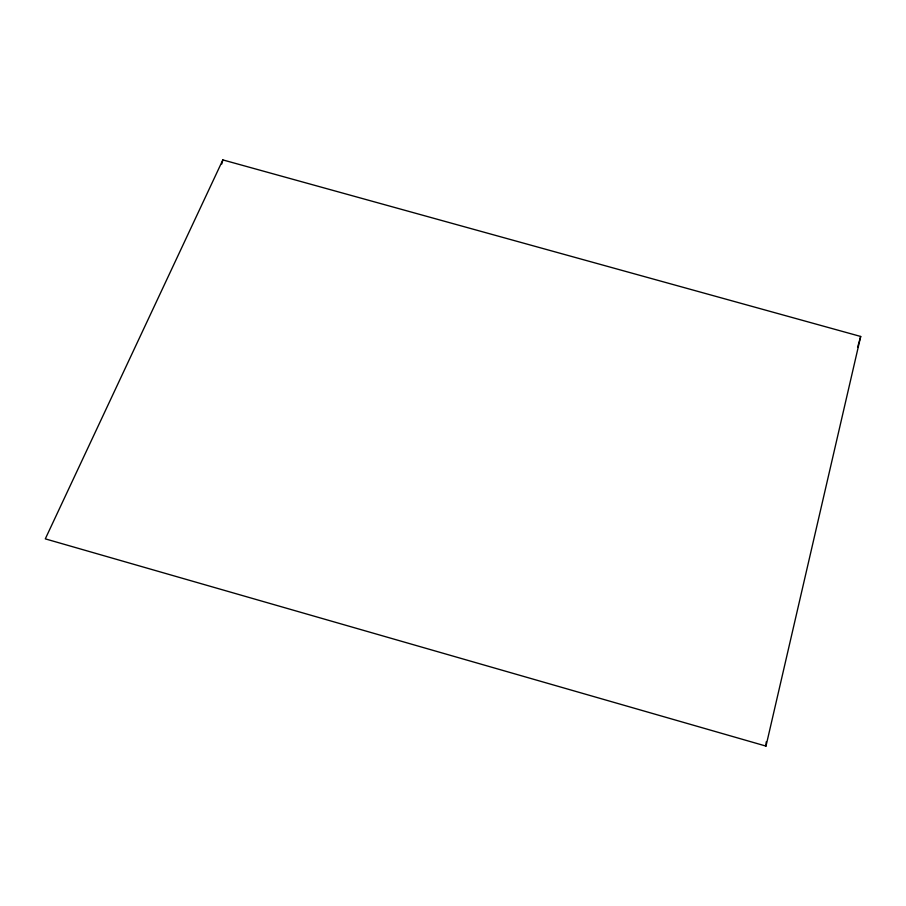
<?xml version="1.0" encoding="UTF-8"?>
<svg xmlns="http://www.w3.org/2000/svg" width="906" height="906" viewBox="0 0 906 906"><rect width="100%" height="100%" fill="white"/><g stroke="black" fill="none" stroke-linecap="round" stroke-linejoin="round"><path stroke-width="1.36" d="M765.989 746.091L860.7 336.466L222.853 159.909L45.3 538.866L765.989 746.091L766.193 741.867M221.777 164.009L222.853 159.909M857.586 347.315L860.7 336.466"/></g></svg>
